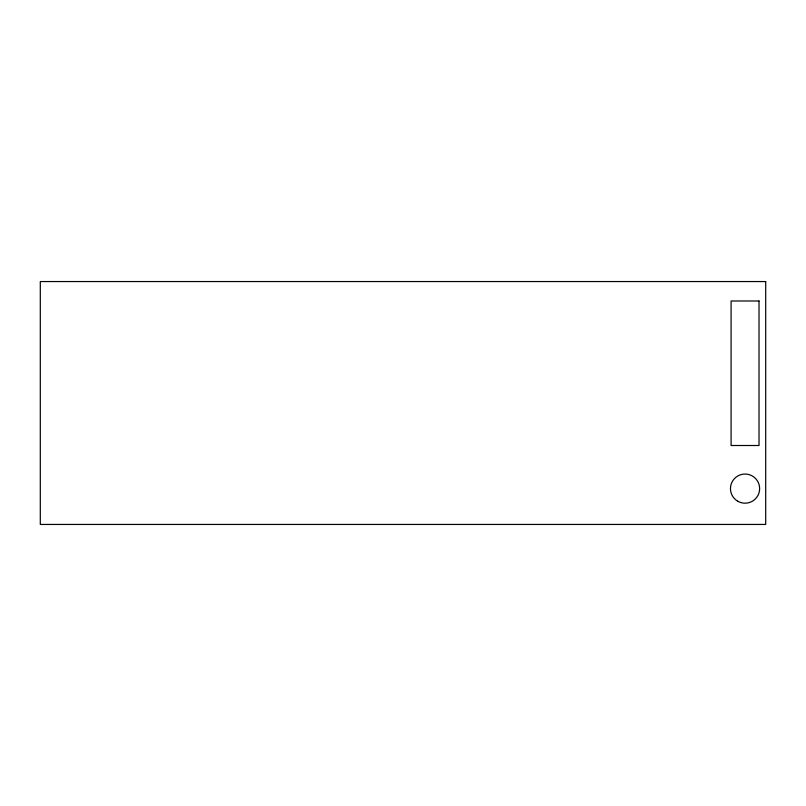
<?xml version="1.0" encoding="UTF-8"?>
<svg xmlns="http://www.w3.org/2000/svg" width="806" height="806" viewBox="0 0 806 806"><rect width="100%" height="100%" fill="white"/><g stroke="black" fill="none" stroke-linecap="round" stroke-linejoin="round"><path stroke-width="1.21" d="M765.7 281.556L40.3 281.556L40.3 524.444L765.7 524.444L765.7 281.556M759.02 300.991L731.092 300.991L731.092 445.506L759.02 445.506L759.02 300.991M737.772 501.241A14.568 14.568 0 0 0 759.625 488.617A14.568 14.568 0 0 0 737.772 475.993A14.568 14.568 0 0 0 737.772 501.241"/></g></svg>
